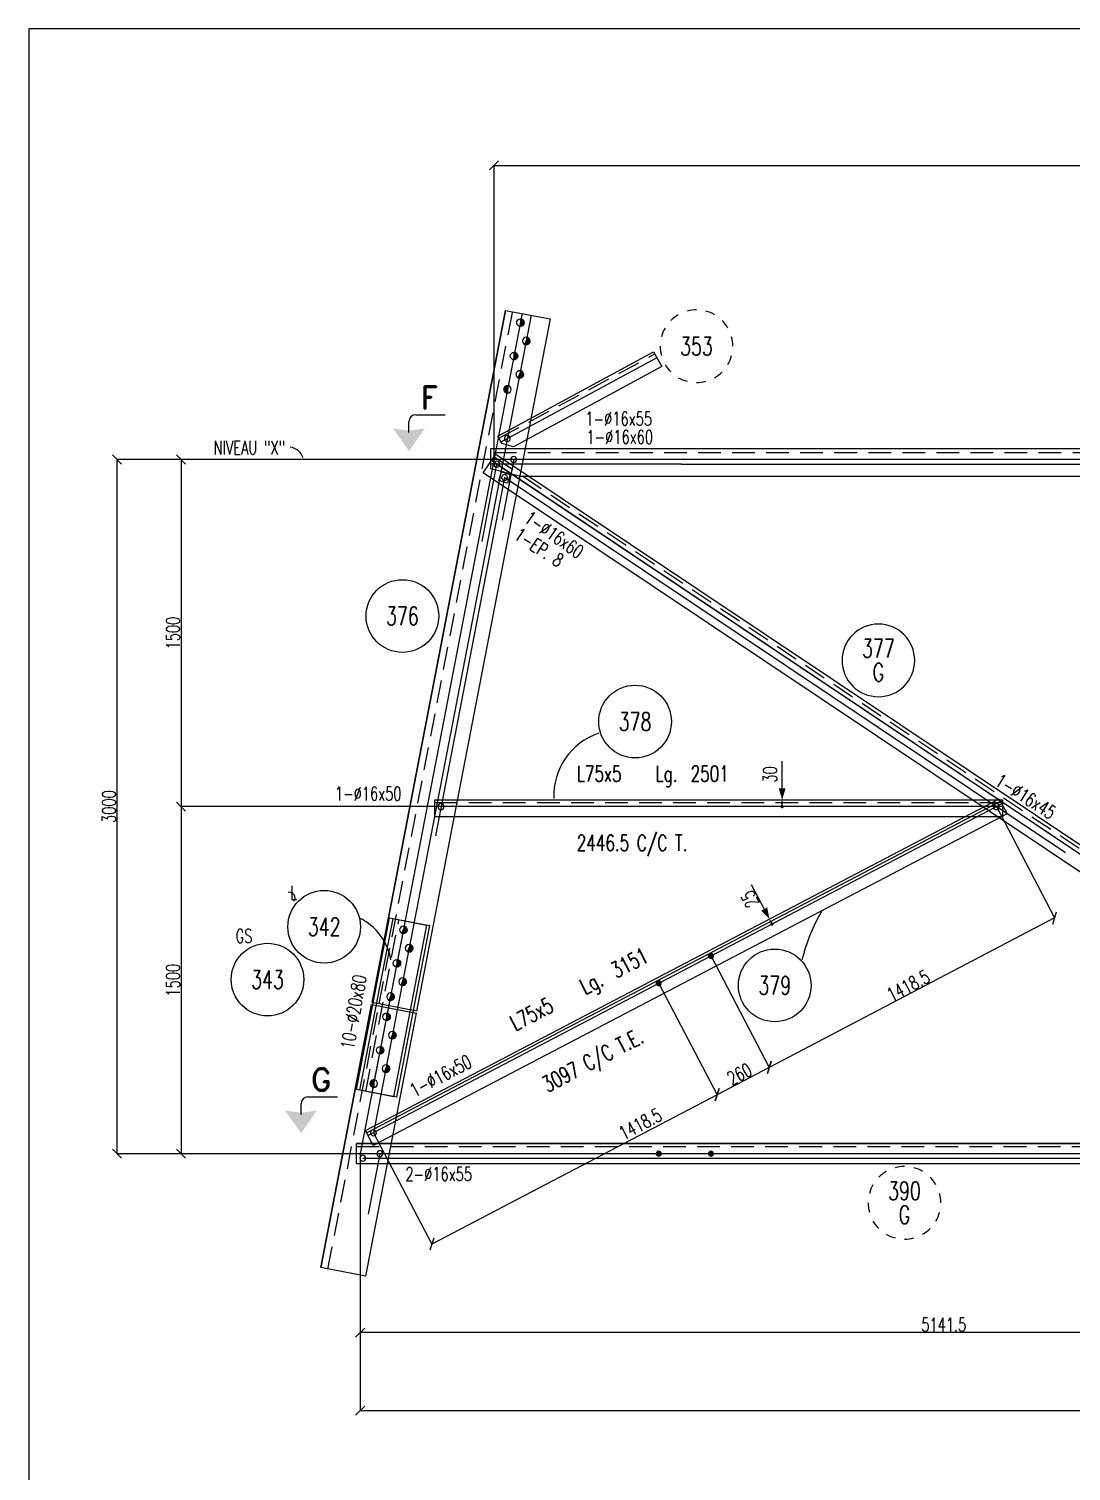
# Model space of a CAD drawing. Extents: x 512494 to 528714, y -34108 to -22628.
# Drawn here: x 512494 to 517086, y -28981 to -22628 of the extents above; entities that cross this region are included whole.
import ezdxf
from ezdxf.enums import TextEntityAlignment as Align

# ---------------------------------------------------------------- set-up
doc = ezdxf.new("R2010")
doc.units = 0
doc.header["$LTSCALE"] = 200
doc.header["$MEASUREMENT"] = 0
doc.linetypes.add('DASHED', pattern=[0.75, 0.5, -0.25])
doc.layers.get('0').update_dxf_attribs({"linetype": 'CONTINUOUS'})
for name, color, linetype in [('ASSI', 6, 'CONTINUOUS'), ('BOLLINI_1', 7, 'CONTINUOUS'), ('BOLLINI_5', 7, 'CONTINUOUS'), ('FORI', 2, 'CONTINUOUS'), ('LINEA_ANG', 2, 'CONTINUOUS'), ('LINEE_PIASTRE', 2, 'CONTINUOUS'), ('LM', 7, 'CONTINUOUS'), ('LS', 7, 'CONTINUOUS'), ('LSP', 3, 'CONTINUOUS'), ('PIASTRE', 5, 'CONTINUOUS'), ('QT_MAL', 7, 'CONTINUOUS'), ('QT_MPR', 7, 'CONTINUOUS'), ('TESTI_A_P', 7, 'CONTINUOUS'), ('TRAT-Y', 7, 'DASHED')]:
    doc.layers.add(name, color=color, linetype=linetype)
doc.styles.add('QUOTE', font='ROMANS8.SHX', dxfattribs={"width": 0.7})
doc.styles.add('RD', font='ROMAND8.SHX', dxfattribs={"width": 0.7})
doc.styles.add('RQL', font='ROMANS8.SHX', dxfattribs={"width": 0.7})
doc.styles.add('RS', font='ROMANS8.shx', dxfattribs={"width": 0.7})
doc.styles.get("Standard").update_dxf_attribs({"font": 'ROMANS8.SHX', "width": 0.7})
doc.dimstyles.new('FRECCE1', dxfattribs={"dimtxt": 60, "dimasz": 6.66, "dimexe": 0, "dimexo": 0, "dimgap": 1, "dimtad": 1, "dimzin": 0, "dimdsep": 46, "dimtxsty": 'RS', "dimblk1": 'QUOTP', "dimblk2": 'QUOTF', "dimsah": 1, "dimcen": 0, "dimclrd": 2, "dimclre": 2, "dimclrt": 7, "dimadec": 0, "dimazin": 0, "dimtfac": 1, "dimtix": 1, "dimtmove": 2, "dimatfit": 3, "dimldrblk": 'QUOTP', "dimfxl": 1, "dimtolj": 1, "dimtzin": 0, "dimarcsym": 0})
doc.dimstyles.new('TRATTO', dxfattribs={"dimscale": 0, "dimtxt": 60, "dimasz": 40, "dimexe": 0, "dimexo": 0, "dimgap": 5, "dimtad": 1, "dimrnd": 0.5, "dimdsep": 46, "dimtxsty": 'RS', "dimblk1": 'OBLIQUE', "dimblk2": 'OBLIQUE', "dimsah": 1, "dimcen": 0.09, "dimclrd": 2, "dimclre": 2, "dimclrt": 7, "dimadec": 0, "dimazin": 0, "dimtfac": 1, "dimtix": 1, "dimtmove": 2, "dimatfit": 3, "dimfxl": 1, "dimtolj": 1, "dimtzin": 0, "dimarcsym": 0})

# ---------------------------------------------------------------- blocks, each defined once
blk = doc.blocks.new('16')
blk.add_circle((0, 0), 1)
blk = doc.blocks.new('ASSE98')
blk.add_line((0, 0), (1, 0))
at = {"color": 7, "style": 'QUOTE', "width": 0.5, "flags": 1}
for tag, p in [('TI', (1.38308, 6.82731)), ('DI_S', (1.38308, 6.42178)), ('D_S', (1.38308, 6.02092)), ('E_S', (1.38308, 5.68065)), ('NFORI', (1.36454, 5.29792)), ('ALAR', (1.36349, 4.93246)), ('FAM', (1.3775, 4.54645)), ('ALA', (1.38308, 4.19257)), ('DISP2', (1.38308, 3.84971)), ('DISP1', (1.38308, 3.50686)), ('PINZAF', (1.38308, 3.164)), ('PINZAI', (1.38308, 2.82114)), ('TRP', (1.38308, 2.47829)), ('NP', (1.38308, 2.13543)), ('SV', (1.38308, 1.79257)), ('PESO', (1.38308, 1.44971)), ('QUA', (1.38308, 1.10686)), ('LUN', (1.38308, 0.764)), ('PROF', (1.38308, 0.42114)), ('POS', (1.38308, 0.07829))]:
    blk.add_attdef(tag, p, '', height=0.2, dxfattribs=at)
at = {"color": 7, "flags": 1}
for tag, p in [('LAV1', (3.07431, 6.82847)), ('LAV2', (3.07431, 6.49513)), ('LAV3', (3.07431, 6.1618)), ('LAV4', (3.07431, 5.82847)), ('LAV5', (3.07431, 5.49513)), ('LAV6', (3.07431, 5.1618)), ('LAV7', (3.07431, 4.82847)), ('LAV8', (3.07431, 4.49513)), ('LAV9', (3.07431, 4.1618)), ('LAV10', (3.07431, 3.82847))]:
    blk.add_attdef(tag, p, '', height=0.2, dxfattribs=at)
blk = doc.blocks.new('MRKR_98')
blk.add_point((0, 0))
at = {"color": 7, "style": 'QUOTE', "width": 0.5, "flags": 1}
for tag, p in [('AUX2', (3.71, 4.93)), ('NFORI', (3.72, 5.3)), ('TI', (3.73, 6.83)), ('AUX1', (3.73, 4.19)), ('DI_S', (3.73, 6.42)), ('D_S', (3.73, 6.02)), ('E_S', (3.73, 5.68)), ('FAM', (3.73, 4.55)), ('COMMESSA', (3.73, 3.85)), ('MD', (3.73, 3.51)), ('MP', (3.73, 3.16)), ('LARGHEZZA', (3.73, 2.82)), ('SPESSORE', (3.73, 2.48)), ('NP', (3.73, 2.14)), ('SV', (3.73, 1.79)), ('PESO', (3.73, 1.45)), ('QUA', (3.73, 1.11)), ('LUN', (3.73, 0.76)), ('PROF', (3.73, 0.42)), ('POS', (3.73, 0.08))]:
    blk.add_attdef(tag, p, '', height=0.2, dxfattribs=at)
at = {"color": 7, "flags": 1}
for tag, p in [('LAV1', (5.26, 6.88)), ('LAV2', (5.26, 6.55)), ('LAV3', (5.26, 6.21)), ('LAV4', (5.26, 5.88)), ('LAV5', (5.26, 5.55)), ('LAV6', (5.26, 5.21)), ('LAV7', (5.26, 4.88)), ('LAV8', (5.26, 4.55)), ('LAV9', (5.26, 4.21)), ('LAV10', (5.26, 3.88))]:
    blk.add_attdef(tag, p, '', height=0.2, dxfattribs=at)
blk = doc.blocks.new('_OBLIQUE')
at = {"color": 0, "linetype": 'ByBlock'}
blk.add_line((-0.5, -0.5), (0.5, 0.5), dxfattribs=at)
blk = doc.blocks.new('*D19')
at = {"layer": 'LS', "color": 2, "lineweight": -2, "transparency": 16777216}
for p, q in [((514630, -24525.2), (512882.7, -24525.2)), ((512882.7, -24525.2), (512882.7, -27582.6)), ((514043.5, -27582.6), (512882.7, -27582.6))]:
    blk.add_line(p, q, dxfattribs=at)
at = {"layer": 'LS', "color": 2, "lineweight": -2, "transparency": 16777216, "xscale": 40, "yscale": 40, "zscale": 40}
for p, rotation in [((512882.7, -24525.2), 90), ((512882.7, -27582.6), 270)]:
    blk.add_blockref('_OBLIQUE', p, dxfattribs=dict(at, rotation=rotation))
at = {"layer": 'LS', "color": 7, "transparency": 16777216, "insert": (512847.7, -26053.9), "char_height": 60, "attachment_point": 5, "rotation": 90, "style": 'RS'}
blk.add_mtext('\\A1;3000', dxfattribs=at)
blk = doc.blocks.new('20')
at = {"color": 0}
for p, q in [((0, 0.98), (0.02, 1)), ((0, 0.94), (0.06, 1)), ((1, -0.01), (0, 0.99)), ((0, 0.89), (0.1, 0.99)), ((0, 0.85), (0.14, 0.99)), ((0, 0.8), (0.18, 0.98)), ((0, 0.76), (0.22, 0.98)), ((0, 0.71), (0.25, 0.97)), ((0, 0.67), (0.29, 0.96)), ((1, -0.05), (0, 0.95)), ((0, 0.62), (0.32, 0.95)), ((0, 0.58), (0.36, 0.93)), ((0, 0.53), (0.39, 0.92)), ((0, 0.49), (0.42, 0.91)), ((1, -0.09), (0, 0.9)), ((0, 0.44), (0.45, 0.89)), ((0, 0.4), (0.48, 0.88)), ((0.99, -0.13), (0, 0.86)), ((0, 0.35), (0.51, 0.86)), ((0, 0.31), (0.54, 0.84)), ((0, 0.26), (0.56, 0.83)), ((0.99, -0.17), (0, 0.81)), ((0, 0.22), (0.59, 0.81)), ((0, 0.17), (0.61, 0.79)), ((0.98, -0.21), (0, 0.77)), ((0, 0.13), (0.64, 0.77)), ((0, 0.08), (0.66, 0.75)), ((0, 0.04), (0.69, 0.73)), ((0.97, -0.25), (0, 0.72)), ((0, -0.01), (0.71, 0.7)), ((0.96, -0.28), (0, 0.68)), ((0, -0.05), (0.73, 0.68)), ((0, -0.1), (0.75, 0.66)), ((0.95, -0.32), (0, 0.63)), ((0, -0.14), (0.77, 0.63)), ((0, -0.19), (0.79, 0.61)), ((0.94, -0.35), (0, 0.59)), ((0, -0.23), (0.81, 0.58)), ((0, -0.28), (0.83, 0.56)), ((0.92, -0.38), (0, 0.54)), ((0, -0.32), (0.85, 0.53)), ((0.91, -0.41), (0, 0.5)), ((0, -0.36), (0.87, 0.5)), ((0, -0.41), (0.88, 0.47)), ((0.9, -0.44), (0, 0.45)), ((0, -0.45), (0.9, 0.44)), ((0.88, -0.47), (0, 0.41)), ((0, -0.5), (0.91, 0.41)), ((0, -0.54), (0.92, 0.38)), ((0.87, -0.5), (0, 0.36)), ((0, -0.59), (0.94, 0.35)), ((0.85, -0.53), (0, 0.32)), ((0, -0.63), (0.95, 0.31)), ((0, -0.68), (0.96, 0.28)), ((0.83, -0.56), (0, 0.27)), ((0, -0.72), (0.97, 0.25)), ((0.81, -0.58), (0, 0.23)), ((0, -0.77), (0.98, 0.21)), ((0.79, -0.61), (0, 0.18)), ((0, -0.81), (0.99, 0.17)), ((0.77, -0.63), (0, 0.14)), ((0, -0.86), (0.99, 0.13)), ((0.75, -0.66), (0, 0.09)), ((0, -0.9), (1, 0.09)), ((0.73, -0.68), (0, 0.05)), ((0, -0.95), (1, 0.05)), ((0.71, -0.7), (0, 0.01)), ((0, -0.99), (1, 0.01)), ((1, 0.04), (0.04, 1)), ((1, 0.09), (0.09, 1)), ((0.99, 0.14), (0.14, 0.99)), ((0.98, 0.19), (0.19, 0.98)), ((0.97, 0.25), (0.25, 0.97)), ((0.95, 0.31), (0.31, 0.95)), ((0.92, 0.38), (0.38, 0.92)), ((0.88, 0.47), (0.47, 0.88)), ((0.81, 0.59), (0.59, 0.81)), ((0.69, -0.73), (0, -0.04)), ((0.66, -0.75), (0, -0.08)), ((0.64, -0.77), (0, -0.13)), ((0.61, -0.79), (0, -0.17)), ((0.59, -0.81), (0, -0.22)), ((0.56, -0.83), (0, -0.26)), ((0.54, -0.84), (0, -0.31)), ((0.51, -0.86), (0, -0.35)), ((0.48, -0.88), (0, -0.4)), ((0.45, -0.89), (0, -0.44)), ((0.42, -0.91), (0, -0.49)), ((0.39, -0.92), (0, -0.53)), ((0.36, -0.93), (0, -0.58)), ((0.32, -0.95), (0, -0.62)), ((0.29, -0.96), (0, -0.67)), ((0.25, -0.97), (0, -0.71)), ((0.22, -0.98), (0, -0.76)), ((0.18, -0.98), (0, -0.8)), ((0.14, -0.99), (0, -0.85)), ((0.1, -0.99), (0, -0.89)), ((0.04, -1), (1, -0.04)), ((0.09, -1), (1, -0.09)), ((0.14, -0.99), (0.99, -0.14)), ((0.19, -0.98), (0.98, -0.19)), ((0.25, -0.97), (0.97, -0.25)), ((0.31, -0.95), (0.95, -0.31)), ((0.38, -0.92), (0.92, -0.38)), ((0.47, -0.88), (0.88, -0.47)), ((0.59, -0.81), (0.81, -0.59))]:
    blk.add_line(p, q, dxfattribs=at)
blk.add_line((0, 1), (0, -1))
blk.add_circle((0, 0), 1)
blk = doc.blocks.new('*D23')
at = {"layer": 'LS', "color": 2, "lineweight": -2, "transparency": 16777216}
for p, q in [((514630, -24525.2), (513164.9, -24525.2)), ((513164.9, -24525.2), (513164.9, -26053.9)), ((514309.8, -26053.9), (513164.9, -26053.9))]:
    blk.add_line(p, q, dxfattribs=at)
at = {"layer": 'LS', "color": 2, "lineweight": -2, "transparency": 16777216, "xscale": 40, "yscale": 40, "zscale": 40}
for p, rotation in [((513164.9, -24525.2), 90), ((513164.9, -26053.9), 270)]:
    blk.add_blockref('_OBLIQUE', p, dxfattribs=dict(at, rotation=rotation))
at = {"layer": 'LS', "color": 7, "transparency": 16777216, "insert": (513129.9, -25289.6), "char_height": 60, "attachment_point": 5, "rotation": 90, "style": 'RS'}
blk.add_mtext('\\A1;1500', dxfattribs=at)
blk = doc.blocks.new('*D24')
at = {"layer": 'LS', "color": 2, "lineweight": -2, "transparency": 16777216}
for p, q in [((513297.1, -26053.9), (513164.9, -26053.9)), ((513164.9, -26053.9), (513164.9, -27582.6)), ((514040.4, -27582.6), (513164.9, -27582.6))]:
    blk.add_line(p, q, dxfattribs=at)
at = {"layer": 'LS', "color": 2, "lineweight": -2, "transparency": 16777216, "xscale": 40, "yscale": 40, "zscale": 40}
for p, rotation in [((513164.9, -26053.9), 90), ((513164.9, -27582.6), 270)]:
    blk.add_blockref('_OBLIQUE', p, dxfattribs=dict(at, rotation=rotation))
at = {"layer": 'LS', "color": 7, "transparency": 16777216, "insert": (513129.9, -26818.3), "char_height": 60, "attachment_point": 5, "rotation": 90, "style": 'RS'}
blk.add_mtext('\\A1;1500', dxfattribs=at)
blk = doc.blocks.new('12')
at = {"color": 0}
for p, q in [((-1, 0.06), (-0.06, 1)), ((-1, 0.01), (-0.01, 1)), ((-1, -0.03), (0.03, 1)), ((-1, -0.07), (0.07, 1)), ((0.09, -1), (-1, 0.09)), ((0.05, -1), (-1, 0.05)), ((0, -1), (-1, 0)), ((-0.99, 0.16), (-0.16, 0.99)), ((-0.99, 0.11), (-0.11, 0.99)), ((-0.99, -0.11), (0.11, 0.99)), ((-0.99, -0.15), (0.15, 0.99)), ((0.17, -0.99), (-0.99, 0.17)), ((0.13, -0.99), (-0.99, 0.13)), ((-0.98, 0.22), (-0.22, 0.98)), ((-0.98, -0.19), (0.19, 0.98)), ((0.21, -0.98), (-0.98, 0.21)), ((-0.97, -0.23), (0.23, 0.97)), ((0.24, -0.97), (-0.97, 0.24)), ((-0.96, 0.28), (-0.28, 0.96)), ((-0.96, -0.27), (0.27, 0.96)), ((0.28, -0.96), (-0.96, 0.28)), ((-0.95, -0.3), (0.3, 0.95)), ((0.31, -0.95), (-0.95, 0.31)), ((-0.94, 0.34), (-0.34, 0.94)), ((-0.94, -0.33), (0.33, 0.94)), ((0.35, -0.94), (-0.94, 0.35)), ((-0.93, -0.37), (0.37, 0.93)), ((0.38, -0.93), (-0.93, 0.38)), ((-0.92, -0.4), (0.4, 0.92)), ((-0.91, 0.42), (-0.42, 0.91)), ((0.41, -0.91), (-0.91, 0.41)), ((-0.9, -0.43), (0.43, 0.9)), ((0.44, -0.9), (-0.9, 0.44)), ((-0.89, -0.46), (0.46, 0.89)), ((0.47, -0.88), (-0.88, 0.47)), ((-0.87, -0.49), (0.49, 0.87)), ((0.5, -0.87), (-0.87, 0.5)), ((-0.86, 0.52), (-0.52, 0.86)), ((-0.86, -0.52), (0.52, 0.86)), ((0.53, -0.85), (-0.85, 0.53)), ((-0.84, -0.54), (0.54, 0.84)), ((0.55, -0.83), (-0.83, 0.55)), ((-0.82, -0.57), (0.57, 0.82)), ((0.58, -0.81), (-0.81, 0.58)), ((-0.8, -0.6), (0.6, 0.8)), ((0.61, -0.79), (-0.79, 0.61)), ((-0.78, -0.62), (0.62, 0.78)), ((0.63, -0.78), (-0.78, 0.63)), ((-0.76, -0.65), (0.65, 0.76)), ((0.66, -0.75), (-0.75, 0.66)), ((-0.74, -0.67), (0.67, 0.74)), ((0.68, -0.73), (-0.73, 0.68)), ((-0.72, -0.69), (0.69, 0.72)), ((0.7, -0.71), (-0.71, 0.7)), ((-0.7, -0.72), (0.72, 0.7)), ((0.73, -0.69), (-0.69, 0.73)), ((0.75, -0.67), (-0.67, 0.75)), ((-0.67, -0.74), (0.74, 0.67)), ((-0.65, -0.76), (0.76, 0.65)), ((0.77, -0.64), (-0.64, 0.77)), ((-0.63, -0.78), (0.78, 0.63)), ((0.79, -0.62), (-0.62, 0.79)), ((-0.6, -0.8), (0.8, 0.6)), ((0.81, -0.59), (-0.59, 0.81)), ((-0.57, -0.82), (0.82, 0.57)), ((0.83, -0.56), (-0.56, 0.83)), ((-0.55, -0.84), (0.84, 0.55)), ((0.84, -0.54), (-0.54, 0.84)), ((-0.52, -0.85), (0.85, 0.52)), ((0.86, -0.51), (-0.51, 0.86)), ((-0.49, -0.87), (0.87, 0.49)), ((0.88, -0.48), (-0.48, 0.88)), ((-0.46, -0.89), (0.89, 0.46)), ((0.89, -0.45), (-0.45, 0.89)), ((-0.43, -0.9), (0.9, 0.43)), ((0.91, -0.42), (-0.42, 0.91)), ((-0.4, -0.92), (0.92, 0.4)), ((0.92, -0.39), (-0.39, 0.92)), ((-0.37, -0.93), (0.93, 0.37)), ((0.93, -0.36), (-0.36, 0.93)), ((-0.34, -0.94), (0.94, 0.34)), ((0.95, -0.33), (-0.33, 0.95)), ((-0.3, -0.95), (0.95, 0.3)), ((0.96, -0.29), (-0.29, 0.96)), ((-0.27, -0.96), (0.96, 0.27)), ((0.97, -0.26), (-0.26, 0.97)), ((-0.23, -0.97), (0.97, 0.23)), ((0.98, -0.22), (-0.22, 0.98)), ((-0.2, -0.98), (0.98, 0.2)), ((0.98, -0.18), (-0.18, 0.98)), ((-0.16, -0.99), (0.99, 0.16)), ((0.99, -0.14), (-0.14, 0.99)), ((-0.12, -0.99), (0.99, 0.12)), ((0.99, -0.1), (-0.1, 0.99)), ((-0.08, -1), (1, 0.08)), ((1, -0.06), (-0.06, 1)), ((-0.04, -1), (1, 0.04)), ((1, -0.02), (-0.02, 1)), ((1, 0.02), (0.02, 1)), ((1, 0.07), (0.07, 1)), ((0.99, 0.12), (0.12, 0.99)), ((0.98, 0.17), (0.17, 0.98)), ((0.97, 0.23), (0.23, 0.97)), ((0.96, 0.29), (0.29, 0.96)), ((0.93, 0.36), (0.36, 0.93)), ((0.9, 0.44), (0.44, 0.9)), ((0.84, 0.55), (0.55, 0.84)), ((-0.04, -1), (-1, -0.04)), ((-0.09, -1), (-1, -0.09)), ((-0.14, -0.99), (-0.99, -0.14)), ((-0.2, -0.98), (-0.98, -0.2)), ((-0.25, -0.97), (-0.97, -0.25)), ((-0.32, -0.95), (-0.95, -0.32)), ((-0.39, -0.92), (-0.92, -0.39)), ((-0.48, -0.88), (-0.88, -0.48)), ((-0.6, -0.8), (-0.8, -0.6)), ((0.01, -1), (1, -0.01)), ((0.05, -1), (1, -0.05)), ((0.1, -0.99), (0.99, -0.1)), ((0.15, -0.99), (0.99, -0.15)), ((0.21, -0.98), (0.98, -0.21)), ((0.27, -0.96), (0.96, -0.27)), ((0.33, -0.94), (0.94, -0.33)), ((0.41, -0.91), (0.91, -0.41)), ((0.5, -0.87), (0.87, -0.5)), ((0.66, -0.75), (0.75, -0.66))]:
    blk.add_line(p, q, dxfattribs=at)
blk.add_circle((0, 0), 1)
blk = doc.blocks.new('zzz')
at = {"linetype": 'Continuous'}
for start, end in [(120, 135), (90, 105), (60, 75), (150, 165), (30, 45), (180, 195), (0, 15), (330, 345), (210, 225), (300, 315), (240, 255), (270, 285)]:
    blk.add_arc((0, 0), 8, start, end, dxfattribs=at)
at = {"color": 3, "style": 'RQL', "width": 0.7}
blk.add_attdef('POS1', text='', height=4, dxfattribs=at).set_placement((0, 0), align=Align.MIDDLE)
at = {"style": 'RQL', "width": 0.7, "flags": 1}
blk.add_attdef('TIPO', (0, -8), '', height=3, dxfattribs=at)
blk = doc.blocks.new('*D28')
at = {"layer": 'LS', "color": 2, "lineweight": -2, "transparency": 16777216}
for p, q in [((513953.9, -27582.6), (513953.9, -28370.3)), ((519095.4, -27582.6), (519095.4, -28370.3)), ((519095.4, -28370.3), (513953.9, -28370.3))]:
    blk.add_line(p, q, dxfattribs=at)
at = {"layer": 'LS', "color": 2, "lineweight": -2, "transparency": 16777216, "xscale": 40, "yscale": 40, "zscale": 40, "rotation": 180}
blk.add_blockref('_OBLIQUE', (513953.9, -28370.3), dxfattribs=at)
at = {"layer": 'LS', "color": 2, "lineweight": -2, "transparency": 16777216, "xscale": 40, "yscale": 40, "zscale": 40}
blk.add_blockref('_OBLIQUE', (519095.4, -28370.3), dxfattribs=at)
at = {"layer": 'LS', "color": 7, "transparency": 16777216, "insert": (516524.6, -28335.3), "char_height": 60, "attachment_point": 5, "style": 'RS'}
blk.add_mtext('\\A1;5141.5', dxfattribs=at)
blk = doc.blocks.new('*D30')
at = {"layer": 'LS', "color": 2, "lineweight": -2, "transparency": 16777216}
for p, q in [((513953.9, -28370.3), (513953.9, -28714.1)), ((525416.2, -28370.3), (525416.2, -28714.1)), ((513953.9, -28714.1), (525416.2, -28714.1))]:
    blk.add_line(p, q, dxfattribs=at)
at = {"layer": 'LS', "color": 2, "lineweight": -2, "transparency": 16777216, "xscale": 40, "yscale": 40, "zscale": 40, "rotation": 180}
blk.add_blockref('_OBLIQUE', (513953.9, -28714.1), dxfattribs=at)
at = {"layer": 'LS', "color": 2, "lineweight": -2, "transparency": 16777216, "xscale": 40, "yscale": 40, "zscale": 40}
blk.add_blockref('_OBLIQUE', (525416.2, -28714.1), dxfattribs=at)
at = {"layer": 'LS', "color": 7, "transparency": 16777216, "insert": (519685, -28676.2), "char_height": 60, "attachment_point": 5, "style": 'RS'}
blk.add_mtext('\\A1;11462 SUR TRUSQ. 75', dxfattribs=at)
blk = doc.blocks.new('*D31')
at = {"layer": 'LS', "color": 2, "lineweight": -2, "transparency": 16777216}
for p, q in [((514543.5, -24525.2), (514543.5, -23229.8)), ((514543.5, -23229.8), (524826.6, -23229.8)), ((524826.6, -24525.2), (524826.6, -23229.8))]:
    blk.add_line(p, q, dxfattribs=at)
at = {"layer": 'LS', "color": 2, "lineweight": -2, "transparency": 16777216, "xscale": 40, "yscale": 40, "zscale": 40, "rotation": 180}
blk.add_blockref('_OBLIQUE', (514543.5, -23229.8), dxfattribs=at)
at = {"layer": 'LS', "color": 2, "lineweight": -2, "transparency": 16777216, "xscale": 40, "yscale": 40, "zscale": 40}
blk.add_blockref('_OBLIQUE', (524826.6, -23229.8), dxfattribs=at)
at = {"layer": 'LS', "color": 7, "transparency": 16777216, "insert": (519685, -23191.9), "char_height": 60, "attachment_point": 5, "style": 'RS'}
blk.add_mtext('\\A1;10283 SUR TRUSQ. 75', dxfattribs=at)
blk = doc.blocks.new('*D151')
at = {"layer": 'QT_MPR', "color": 2, "lineweight": -2, "transparency": 16777216}
for p, q in [((516756.1, -26053.9), (517012.9, -26544.4)), ((517012.9, -26544.4), (515756.1, -27202.5)), ((515499.3, -26711.9), (515756.1, -27202.5))]:
    blk.add_line(p, q, dxfattribs=at)
at = {"layer": 'QT_MPR', "color": 2, "lineweight": -2, "transparency": 16777216, "xscale": 40, "yscale": 40, "zscale": 40}
for p, rotation in [((517012.9, -26544.4), 27.63350828453979), ((515756.1, -27202.5), 207.6335082845398)]:
    blk.add_blockref('_OBLIQUE', p, dxfattribs=dict(at, rotation=rotation))
at = {"layer": 'QT_MPR', "color": 7, "transparency": 16777216, "insert": (516368.3, -26842.4), "char_height": 60, "attachment_point": 5, "rotation": 27.63351, "style": 'RS'}
blk.add_mtext('\\A1;1418.5', dxfattribs=at)
blk = doc.blocks.new('*D152')
at = {"layer": 'QT_MPR', "color": 2, "lineweight": -2, "transparency": 16777216}
for p, q in [((515499.3, -26711.9), (515756.1, -27202.5)), ((515269.3, -26832.4), (515526.1, -27322.9)), ((515756.1, -27202.5), (515526.1, -27322.9))]:
    blk.add_line(p, q, dxfattribs=at)
at = {"layer": 'QT_MPR', "color": 2, "lineweight": -2, "transparency": 16777216, "xscale": 40, "yscale": 40, "zscale": 40}
for p, rotation in [((515756.1, -27202.5), 27.63350828453979), ((515526.1, -27322.9), 207.6335082845398)]:
    blk.add_blockref('_OBLIQUE', p, dxfattribs=dict(at, rotation=rotation))
at = {"layer": 'QT_MPR', "color": 7, "transparency": 16777216, "insert": (515624.8, -27231.7), "char_height": 60, "attachment_point": 5, "rotation": 27.63351, "style": 'RS'}
blk.add_mtext('\\A1;260', dxfattribs=at)
blk = doc.blocks.new('*D153')
at = {"layer": 'QT_MPR', "color": 2, "lineweight": -2, "transparency": 16777216}
for p, q in [((515269.3, -26832.4), (515526.1, -27322.9)), ((515526.1, -27322.9), (514269.2, -27980.9)), ((514012.4, -27490.4), (514269.2, -27980.9))]:
    blk.add_line(p, q, dxfattribs=at)
at = {"layer": 'QT_MPR', "color": 2, "lineweight": -2, "transparency": 16777216, "xscale": 40, "yscale": 40, "zscale": 40}
for p, rotation in [((515526.1, -27322.9), 27.63350828453979), ((514269.2, -27980.9), 207.6335082845398)]:
    blk.add_blockref('_OBLIQUE', p, dxfattribs=dict(at, rotation=rotation))
at = {"layer": 'QT_MPR', "color": 7, "transparency": 16777216, "insert": (515187.7, -27451.8), "char_height": 60, "attachment_point": 5, "rotation": 27.63351, "style": 'RS'}
blk.add_mtext('\\A1;1418.5', dxfattribs=at)
blk = doc.blocks.new('QUOTP')
at = {"layer": 'ASSI', "color": 2, "const_width": 1.07}
blk.add_lwpolyline([(-0.53, 0, 1), (0.53, 0, 1)], format="xyb", close=True, dxfattribs=at)
blk = doc.blocks.new('QUOTF')
at = {"layer": 'LS', "color": 2}
blk.add_line((7.5, 0), (25.5, 0), dxfattribs=at)
blk.add_solid([(7.5, 2.25), (0, 0), (7.5, -2.25)], dxfattribs=at)
blk = doc.blocks.new('*D154')
at = {"layer": 'QT_MAL', "color": 2, "lineweight": -2, "transparency": 16777216}
for p, q in [((515765.1, -26565.3), (515759.7, -26554.9)), ((515768.2, -26571.2), (515768.2, -26571.2))]:
    blk.add_line(p, q, dxfattribs=at)
at = {"layer": 'QT_MAL', "color": 2, "lineweight": -2, "transparency": 16777216, "xscale": 6.66, "yscale": 6.66, "zscale": 6.66}
for name, p, rotation in [('QUOTF', (515756.6, -26549), 117.6335082845398), ('QUOTP', (515768.2, -26571.2), 297.6335082845398)]:
    blk.add_blockref(name, p, dxfattribs=dict(at, rotation=rotation))
at = {"layer": 'QT_MAL', "color": 7, "transparency": 16777216, "insert": (515670.4, -26461.8), "char_height": 60, "attachment_point": 5, "rotation": 117.63351, "style": 'RS'}
blk.add_mtext('\\A1;25', dxfattribs=at)
blk = doc.blocks.new('*D155')
at = {"layer": 'QT_MAL', "color": 2, "lineweight": -2, "transparency": 16777216}
blk.add_line((515812.6, -26047.3), (515812.6, -26030.6), dxfattribs=at)
at = {"layer": 'QT_MAL', "color": 2, "lineweight": -2, "transparency": 16777216, "xscale": 6.66, "yscale": 6.66, "zscale": 6.66}
for name, p, rotation in [('QUOTF', (515812.6, -26023.9), 90), ('QUOTP', (515812.6, -26053.9), 270)]:
    blk.add_blockref(name, p, dxfattribs=dict(at, rotation=rotation))
at = {"layer": 'QT_MAL', "color": 7, "transparency": 16777216, "insert": (515758.8, -25912.3), "char_height": 60, "attachment_point": 5, "rotation": 90, "style": 'RS'}
blk.add_mtext('\\A1;30', dxfattribs=at)
blk = doc.blocks.new('bull')
at = {"style": 'RS', "width": 0.7, "flags": 1}
for tag, p in [('NN', (-12.25, 0)), ('DIAMETRO', (0, -4.86)), ('SERRAGGIO', (0, -9.71)), ('LUNGHEZZA', (0, -14.57)), ('NB', (0, -19.43)), ('TIPO', (0, -24.12)), ('EL', (-0.14, -29))]:
    blk.add_attdef(tag, p, '', height=3, dxfattribs=at)
at = {"style": 'RS', "width": 0.7}
blk.add_attdef('BULLONE', (0, 0), '', height=3, dxfattribs=at)
blk = doc.blocks.new('xxx')
blk.add_circle((0, 0), 8)
at = {"color": 3, "style": 'RQL', "width": 0.7}
blk.add_attdef('POS', text='', height=4, dxfattribs=at).set_placement((0, 0), align=Align.MIDDLE)
at = {"color": 3, "style": 'RQL', "width": 0.7, "flags": 1}
blk.add_attdef('POS1', (-0.39, -5.42), '', height=2, dxfattribs=at)
at = {"style": 'RQL', "width": 0.7, "flags": 1}
blk.add_attdef('TIPO', (-0.39, -8.66), '', height=2, dxfattribs=at)
blk = doc.blocks.new('YYY')
blk.add_circle((0, 0), 8)
at = {"color": 3, "style": 'RQL', "width": 0.7}
for tag, p in [('POS3', (0, 0.65)), ('POS2', (0, -4.63))]:
    blk.add_attdef(tag, text='', height=4, dxfattribs=at).set_placement(p, align=Align.CENTER)
at = {"style": 'RQL', "width": 0.7, "flags": 1}
blk.add_attdef('TIPO', text='', height=3, dxfattribs=at).set_placement((0, 0), align=Align.MIDDLE_CENTER)
blk = doc.blocks.new('www')
at = {"linetype": 'Continuous'}
for start, end in [(120, 135), (90, 105), (60, 75), (150, 165), (30, 45), (180, 195), (0, 15), (330, 345), (210, 225), (300, 315), (240, 255), (270, 285)]:
    blk.add_arc((0, 0), 8, start, end, dxfattribs=at)
at = {"color": 3, "style": 'RQL', "width": 0.7}
for tag, p in [('POS3', (0, 0.65)), ('POS2', (0, -4.63))]:
    blk.add_attdef(tag, text='', height=4, dxfattribs=at).set_placement(p, align=Align.CENTER)
at = {"style": 'RQL', "width": 0.7, "flags": 1}
blk.add_attdef('TIPO', text='', height=3, dxfattribs=at).set_placement((0, 0), align=Align.MIDDLE_CENTER)
blk = doc.blocks.new('IQ')
for p, q in [((0.5, 0.5), (-0.5, 0.5)), ((-0.5, 0.5), (-0.5, -0.5)), ((0.5, -0.5), (0.5, 0.5)), ((-0.5, -0.5), (0.5, -0.5))]:
    blk.add_line(p, q)
at = {"flags": 1}
for tag, p in [('SPESSORE', (0, -0.01)), ('NUMERO', (0, -0.34))]:
    blk.add_attdef(tag, p, '', height=0.2, dxfattribs=at)
blk = doc.blocks.new('imbbull')
at = {"style": 'RS', "width": 0.7, "flags": 1}
for tag, p in [('NN', (-11.1, 0)), ('DIAMETRO', (0, -4.86)), ('SERRAGGIO', (0, -9.71)), ('LUNGHEZZA', (0, -14.57)), ('NB', (0, -19.43)), ('TIPO', (0, -24.38)), ('EL', (-0.14, -29.26))]:
    blk.add_attdef(tag, p, '', height=3, dxfattribs=at)
at = {"style": 'RS', "width": 0.7}
blk.add_attdef('BULLONE', (0, 0), '', height=3, dxfattribs=at)

msp = doc.modelspace()

# ---------------------------------------------------------------- linework, layer by layer
at = {"layer": 'ASSI', "color": 6}
for p, q in [((515368.76, -24545.23), (514527.294, -24545.23)), ((514630.044, -24525.23), (514578.585, -24792.064)), ((515368.76, -24545.23), (524815.146, -24545.23)), ((514040.429, -27582.62), (513988.97, -27849.454))]:
    msp.add_line(p, q, dxfattribs=at)
at = {"layer": 'LINEA_ANG'}
for p, q in [((514005.997, -26916.211), (514593.771, -23868.369)), ((514593.771, -23868.369), (514790.152, -23906.241)), ((514790.152, -23906.241), (514202.379, -26954.083)), ((514559.6, -24421.797), (515246.589, -24050.303)), ((515246.589, -24050.303), (515282.263, -24116.275)), ((515282.263, -24116.275), (514628.701, -24469.694)), ((514577.2, -24454.343), (514559.6, -24421.797)), ((514628.701, -24469.694), (514577.2, -24454.343)), ((514496.324, -24584.244), (514551.926, -24501.127)), ((524842.294, -24478.23), (514527.294, -24478.23)), ((514527.294, -24478.23), (514527.294, -24566.23)), ((514551.926, -24501.127), (518997.864, -27475.255)), ((514655.294, -24598.23), (514527.294, -24566.23)), ((518897.379, -27528.348), (514496.324, -24584.244)), ((514655.294, -24598.23), (524714.294, -24598.23)), ((513976.888, -27480.729), (516768.461, -26019.25)), ((514282.776, -26098.925), (514282.776, -26023.925)), ((514282.776, -26023.925), (516783.776, -26023.925)), ((516768.461, -26019.25), (516803.247, -26085.695)), ((516783.776, -26023.925), (516783.776, -26098.925)), ((516803.247, -26085.695), (514011.674, -27547.174)), ((516783.776, -26098.925), (514282.776, -26098.925)), ((513952.788, -27303.075), (514098.595, -26547.006)), ((514098.595, -26547.006), (514245.881, -26575.41)), ((514245.881, -26575.41), (514100.074, -27331.479)), ((513780.711, -28084.41), (514004.156, -26925.759)), ((514004.156, -26925.759), (514200.538, -26963.631)), ((514202.379, -26954.083), (514005.997, -26916.211)), ((514200.538, -26963.631), (513977.093, -28122.282)), ((514100.074, -27331.479), (513952.788, -27303.075)), ((514011.674, -27547.174), (513976.888, -27480.729)), ((513938.145, -27627.62), (513938.145, -27537.62)), ((513938.145, -27537.62), (519192.145, -27537.62)), ((519192.145, -27627.62), (513938.145, -27627.62)), ((513977.093, -28122.282), (513780.711, -28084.41))]:
    msp.add_line(p, q, dxfattribs=at)
at = {"layer": 'LINEA_ANG', "color": 2}
msp.add_line((513982.222, -27490.917), (516773.795, -26029.439), dxfattribs=at)
at = {"layer": 'LINEA_ANG', "color": 6, "const_width": 4.75}
msp.add_lwpolyline([(514546.113, -24525.23, -1), (514540.863, -24525.23, -1)], format="xyb", close=True, dxfattribs=at)
at = {"layer": 'LINEA_ANG', "color": 1, "const_width": 4.75}
msp.add_lwpolyline([(513956.498, -27582.62, -1), (513951.248, -27582.62, -1)], format="xyb", close=True, dxfattribs=at)
at = {"layer": 'LINEE_PIASTRE'}
for p, q in [((513937.078, -27300.045), (514082.885, -26543.977)), ((514082.885, -26543.977), (514259.628, -26578.061)), ((514259.628, -26578.061), (514113.821, -27334.13)), ((514113.821, -27334.13), (513937.078, -27300.045))]:
    msp.add_line(p, q, dxfattribs=at)
at = {"layer": 'LS', "color": 6}
for p, q in [((514667.424, -23882.573), (513953.873, -27582.62)), ((514706.7, -23890.147), (514012.404, -27490.354)), ((514554.907, -24545.23), (514489.151, -24886.202)), ((519095.412, -27582.62), (514554.907, -24545.23)), ((524826.566, -24525.23), (514630.044, -24525.23)), ((514589.325, -24604.35), (514284.977, -26182.519)), ((517060.647, -26257.645), (514589.325, -24604.35)), ((513965.293, -27602.62), (519057.662, -27602.62)), ((519165.412, -27582.62), (514040.429, -27582.62))]:
    msp.add_line(p, q, dxfattribs=at)
at = {"layer": 'LS', "color": 8}
msp.add_lwpolyline([(512494.418, -22628.464), (512494.418, -34108.464), (525214.418, -34108.464), (525214.418, -32508.464), (528714.418, -32508.464), (528714.418, -22628.464), (512494.418, -22628.464)], close=True, dxfattribs=at)
at = {"layer": 'LS', "color": 6}
for centre, radius, start, end in [((513636.743, -24539.381), 69.05, 18.6896973, 82.2466183), ((515096.557, -26005.054), 289.681, 108.3706889, 182.6294492), ((513641.932, -26456.334), 25.133, 324.3117873, 103.3316642), ((513843.075, -26770.323), 249.752, 9.5163799, 64.5760208), ((516729.767, -26938.578), 856.042, 150.1912183, 165.7960338)]:
    msp.add_arc(centre, radius, start, end, dxfattribs=at)
at = {"layer": 'LSP'}
for p, q in [((514198.895, -24328.127), (514328.895, -24328.127)), ((514168.895, -24406.27), (514168.895, -24358.127)), ((513693.249, -27410.492), (513693.249, -27362.349)), ((513723.249, -27332.349), (513853.249, -27332.349))]:
    msp.add_line(p, q, dxfattribs=at)
for centre in [(514198.895, -24358.127), (513723.249, -27362.349)]:
    msp.add_arc(centre, 30, 90, 180, dxfattribs=at)
for points in [[(514168.895, -24488.127), (514098.895, -24388.127), (514168.895, -24398.127)], [(514168.895, -24488.127), (514238.895, -24388.127), (514168.895, -24398.127)], [(513693.249, -27492.349), (513623.249, -27392.349), (513693.249, -27402.349)], [(513693.249, -27492.349), (513763.249, -27392.349), (513693.249, -27402.349)]]:
    msp.add_solid(points, dxfattribs=at)
at = {"layer": 'TRAT-Y'}
for p, q in [((514037.419, -26922.27), (514625.192, -23874.428)), ((514565.07, -24431.913), (515252.059, -24060.419)), ((524842.294, -24495.23), (514527.294, -24495.23)), ((514543.586, -24513.594), (518989.523, -27487.723)), ((514282.776, -26035.425), (516783.776, -26035.425)), ((513978.809, -27308.093), (514124.616, -26552.024)), ((513812.132, -28090.47), (514035.577, -26931.818)), ((513938.145, -27550.62), (519192.145, -27550.62))]:
    msp.add_line(p, q, dxfattribs=at)

# ---------------------------------------------------------------- block references
at = {"layer": 'ASSI'}
for p, xscale, rotation in [((514593.772, -23868.363), 3104, 259.0845673897484), ((515260.859, -24076.692), 781.0000000000001, 208.4026289873084), ((524842.294, -24478.23), 10315, 180), ((518978.403, -27504.346), 5349, 146.2192896064972), ((514151.618, -26557.232), 770, 259.0845673898066), ((514004.158, -26925.749), 1180, 259.0845673897593), ((519192.145, -27537.62), 5254, 180)]:
    msp.add_blockref('ASSE98', p, dxfattribs=dict(at, xscale=xscale, rotation=rotation))
ref = msp.add_blockref('ASSE98', (516783.776, -26053.925), dxfattribs=dict(at, xscale=2501, rotation=180))
ref.add_attrib('PROF', 'L75x5', (514908.026, -25943.925), dxfattribs={"layer": '0', "color": 2, "height": 70, "style": 'QUOTE', "width": 0.7})
ref.add_attrib('LUN', '2501', (515409.626, -25943.925), dxfattribs={"layer": '0', "color": 2, "height": 70, "style": 'QUOTE', "width": 0.7})
ref.add_attrib('PESO', '2446.5 C/C T.', (514908.026, -26248.925), dxfattribs={"layer": '0', "color": 2, "height": 70, "style": 'QUOTE', "width": 0.7})
ref.add_attrib('SV', 'Lg.', (515255.492, -25943.925), dxfattribs={"layer": '0', "color": 2, "height": 70, "style": 'QUOTE', "width": 0.7})
ref = msp.add_blockref('ASSE98', (516780.057, -26041.399), dxfattribs=dict(at, xscale=3151, rotation=207.6335082845397))
ref.add_attrib('PROF', 'L75x5', (514637.676, -27044.485), dxfattribs={"layer": '0', "color": 2, "height": 70, "rotation": 27.6335083, "style": 'QUOTE', "width": 0.7})
ref.add_attrib('LUN', '3151', (515082.06, -26811.836), dxfattribs={"layer": '0', "color": 2, "height": 70, "rotation": 27.6335083, "style": 'QUOTE', "width": 0.7})
ref.add_attrib('PESO', '3097 C/C T.E.', (514779.14, -27314.694), dxfattribs={"layer": '0', "color": 2, "height": 70, "rotation": 27.6335083, "style": 'QUOTE', "width": 0.7})
ref.add_attrib('SV', 'Lg.', (514945.508, -26883.325), dxfattribs={"layer": '0', "color": 2, "height": 70, "rotation": 27.6335083, "style": 'QUOTE', "width": 0.7})
at = {"layer": 'BOLLINI_1'}
for p, xscale, yscale, zscale, values in [((514139.837, -25214.47), 19.9980000000018, 19.9980000000018, 19.9980000000018, {'POS': '376'}), ((515164.72, -25679.289), 20, 20, 20, {'POS': '378'}), ((513795.322, -26583.017), 19.9979999500073, 19.9979999500073, 19.9979999500073, {'POS': '342'}), ((513545.781, -26815.784), 19.9979999500073, 19.9979999500073, 19.9979999500073, {'POS': '343'}), ((515779.853, -26841.303), 20, 20, 20, {'POS': '379'})]:
    msp.add_blockref('xxx', p, dxfattribs=dict(at, xscale=xscale, yscale=yscale, zscale=zscale)).add_auto_attribs(values)
at = {"layer": 'BOLLINI_5'}
ref = msp.add_blockref('YYY', (516236.45, -25409.965), dxfattribs=dict(at, xscale=-19.99970832477619, yscale=19.99970832471798, zscale=19.99970832474173))
ref.add_attrib('POS3', '377', dxfattribs={"layer": '0', "color": 3, "height": 79.9988, "style": 'RQL', "width": 0.7}).set_placement((516236.45, -25397.026), align=Align.CENTER)
ref.add_attrib('POS2', 'G', dxfattribs={"layer": '0', "color": 3, "height": 79.999, "style": 'RQL', "width": 0.7}).set_placement((516236.45, -25502.572), align=Align.CENTER)
at = {"layer": 'FORI'}
for name, p, xscale, yscale, zscale in [('20', (514659.808, -23922.062), 16.5, 16.5, 16.5), ('20', (514631.404, -24069.348), 16.5, 16.5, 16.5), ('20', (514603, -24216.634), -16.5, 16.5, 16.5), ('16', (514630.044, -24525.23), -13, 13, 13), ('16', (514309.776, -26053.925), -13, 13, 13), ('20', (514115.64, -26743.794), 16.5, 16.5, 16.5), ('20', (514070.194, -26979.452), 16.5, 16.5, 16.5), ('20', (514041.79, -27126.738), 16.5, 16.5, 16.5), ('20', (514013.386, -27274.024), -16.5, 16.5, 16.5), ('16', (514040.429, -27582.62), -13, 13, 13)]:
    msp.add_blockref(name, p, dxfattribs=dict(at, xscale=xscale, yscale=yscale, zscale=zscale))
for name, p, xscale, yscale, zscale, rotation in [('20', (514684.882, -24003.28), -16.5, 16.5, 16.5, 158.169134779515), ('20', (514656.478, -24150.566), -16.5, 16.5, 16.5, 158.169134779515), ('16', (514602.018, -24432.964), -13, 13, 13, 0.04255237800001588), ('16', (514554.907, -24545.23), -13, 13, 13, 359.9525454839999), ('16', (514589.327, -24604.349), -13, 13, 13, 359.9525454839999), ('16', (516756.13, -26053.925), -12.99999999999998, 13, 13, 359.617055832), ('20', (514144.044, -26596.508), -16.5, 16.5, 16.5, 158.169134779515), ('20', (514169.118, -26677.726), -16.5, 16.5, 16.5, 158.169134779515), ('12', (515499.257, -26711.939), -10.5, 10.5, 10.5, 29.33277827731859), ('20', (514140.714, -26825.012), -16.5, 16.5, 16.5, 158.169134779515), ('20', (514087.236, -26891.08), -16.5, 16.5, 16.5, 158.169134779515), ('12', (515269.257, -26832.351), -10.5, 10.5, 10.5, 29.33277827731859), ('20', (514095.268, -27060.67), -16.5, 16.5, 16.5, 158.169134779515), ('20', (514066.864, -27207.956), -16.5, 16.5, 16.5, 158.169134779515), ('16', (514012.404, -27490.354), -13, 13, 13, 0.04255237800001588), ('12', (515269.257, -27582.655), -10.5, 10.5, 10.5, 29.33277827731859), ('12', (515499.257, -27582.655), -10.5, 10.5, 10.5, 29.33277827731859), ('16', (513965.293, -27602.62), -13, 13, 13, 359.9525454839999)]:
    msp.add_blockref(name, p, dxfattribs=dict(at, xscale=xscale, yscale=yscale, zscale=zscale, rotation=rotation))
at = {"layer": 'LM', "xscale": -40, "yscale": 40, "zscale": 40, "rotation": 343.1097031975345}
msp.add_blockref('IQ', (514589.327, -24604.349), dxfattribs=at)
at = {"layer": 'LS', "color": 6}
for name, p, xscale, yscale, zscale, values in [('zzz', (515435.178, -24026.188), 20, 20, 20, {'POS1': '353'}), ('www', (516351.295, -27798.999), 19.99999999499997, 19.99999999499997, 19.99999999499997, {'POS3': '390', 'POS2': 'G'})]:
    msp.add_blockref(name, p, dxfattribs=dict(at, xscale=xscale, yscale=yscale, zscale=zscale)).add_auto_attribs(values)
at = {"layer": 'LS', "color": 7, "xscale": 20, "yscale": 20, "zscale": 20}
for p, values in [((514945.891, -24375.653), {'BULLONE': '1-%%c16x55            '}), ((514950.422, -24455.653), {'BULLONE': '1-%%c16x60         '}), ((513842.377, -26026.364), {'BULLONE': '1-%%c16x50                '}), ((514153.082, -27702.393), {'BULLONE': '2-%%c16x55                '})]:
    msp.add_blockref('bull', p, dxfattribs=at).add_auto_attribs(values)
for p, rotation, values in [((514670.608, -24796.798), 325.1150767936709, {'BULLONE': '1-%%c16x60                '}), ((516744.865, -25955.933), 327.6478748357121, {'BULLONE': '1-%%c16x45                '}), ((513926.053, -27125.678), 80.1120111844222, {'BULLONE': '10-%%c20x80                '}), ((514192.878, -27334.948), 27.94419751998748, {'BULLONE': '1-%%c16x50                '})]:
    msp.add_blockref('bull', p, dxfattribs=dict(at, rotation=rotation)).add_auto_attribs(values)
at = {"layer": 'LS', "color": 7}
ref = msp.add_blockref('imbbull', (514599.606, -24854.059), dxfattribs=dict(at, xscale=20, yscale=20, zscale=20, rotation=326.6289609777964))
ref.add_attrib('BULLONE', '1-EP. 8', (514626.33, -24871.661), dxfattribs={"layer": '0', "height": 60, "rotation": 326.628961, "style": 'RS', "width": 0.7})
at = {"layer": 'PIASTRE', "xscale": 14.99999999999999, "yscale": 14.99999999999999, "zscale": 14.99999999999999, "rotation": 79.08456738599997}
msp.add_blockref('MRKR_98', (514259.628, -26578.061), dxfattribs=at)

# ---------------------------------------------------------------- texts
at = {"layer": 'LM', "style": 'RS', "width": 0.7}
msp.add_text('NIVEAU "X"', height=60, dxfattribs=at).set_placement((513308.335, -24503.157))
at = {"layer": 'LS', "color": 3, "style": 'RD'}
for s, p in [('F', (514258.17, -24251.847)), ('G', (513782.524, -27256.068))]:
    msp.add_text(s, height=100, dxfattribs=at).set_placement(p, align=Align.MIDDLE)
at = {"layer": 'TESTI_A_P', "style": 'RS', "width": 0.7}
for s, p in [('L', (513645.488, -26463.521)), ('GS', (513405.328, -26653.33))]:
    msp.add_text(s, height=60, dxfattribs=at).set_placement(p)

# ---------------------------------------------------------------- dimensions: what is measured, and where the dimension line sits
at = {"layer": 'LS'}
for base, p1, p2, text, picture, middle in [((524826.566, -23229.788), (514543.488, -24525.23), (524826.566, -24525.23), '<> SUR TRUSQ. 75', '*D31', (519685.027, -23191.931)), ((525416.18, -28714.077), (513953.873, -28370.269), (525416.18, -28370.269), '11462 SUR TRUSQ. 75', '*D30', (519685.027, -28676.22))]:
    dim = msp.add_linear_dim(base=base, p1=p1, p2=p2, text=text, dimstyle='TRATTO', override={"dimscale": 1}, dxfattribs=at)
    dim.commit()
    dim.dimension.update_dxf_attribs({"geometry": picture, "text_midpoint": middle})
for base, p1, p2, angle, override, picture, middle in [((512882.662, -27582.62), (514630.044, -24525.23), (514043.513, -27582.62), 90, {"dimscale": 1, "dimlfac": 0.981228}, '*D19', (512847.662, -26053.925)), ((513164.891, -26053.925), (514630.044, -24525.23), (514309.776, -26053.925), 90, {"dimscale": 1, "dimlfac": 0.981228}, '*D23', (513129.891, -25289.578)), ((513164.891, -27582.62), (513297.105, -26053.925), (514040.429, -27582.62), 90, {"dimscale": 1, "dimlfac": 0.981228}, '*D24', (513129.891, -26818.273)), ((513953.873, -28370.269), (519095.412, -27582.62), (513953.873, -27582.62), 180, {"dimscale": 1}, '*D28', (516524.643, -28335.269))]:
    dim = msp.add_linear_dim(base=base, p1=p1, p2=p2, angle=angle, dimstyle='TRATTO', override=override, dxfattribs=at)
    dim.commit()
    dim.dimension.update_dxf_attribs({"geometry": picture, "text_midpoint": middle})
at = {"layer": 'QT_MAL'}
for base, p1, p2, angle, text, picture, middle in [((515812.626, -26023.925), (515812.626, -26053.925), (515812.626, -26023.925), 90, '30', '*D155', (515758.824, -25912.329)), ((515756.576, -26549.005), (515768.172, -26571.153), (515756.576, -26549.005), 117.6335083, '25', '*D154', (515670.428, -26461.781))]:
    dim = msp.add_linear_dim(base=base, p1=p1, p2=p2, angle=angle, text=text, dimstyle='FRECCE1', dxfattribs=at)
    dim.commit()
    dim.dimension.update_dxf_attribs({"geometry": picture, "text_midpoint": middle, "dimtype": 160})
at = {"layer": 'QT_MPR'}
for base, p1, p2, text, picture, middle in [((515756.058, -27202.453), (516756.13, -26053.925), (515499.257, -26711.939), '1418.5', '*D151', (516368.26, -26842.439)), ((515526.058, -27322.865), (515499.257, -26711.939), (515269.257, -26832.351), '260', '*D152', (515624.824, -27231.652)), ((514269.204, -27980.869), (515269.257, -26832.351), (514012.404, -27490.354), '1418.5', '*D153', (515187.654, -27451.754))]:
    dim = msp.add_linear_dim(base=base, p1=p1, p2=p2, angle=27.6335083, text=text, dimstyle='TRATTO', override={"dimscale": 1}, dxfattribs=at)
    dim.commit()
    dim.dimension.update_dxf_attribs({"geometry": picture, "text_midpoint": middle, "dimtype": 160})

doc.saveas('drawing.dxf')
